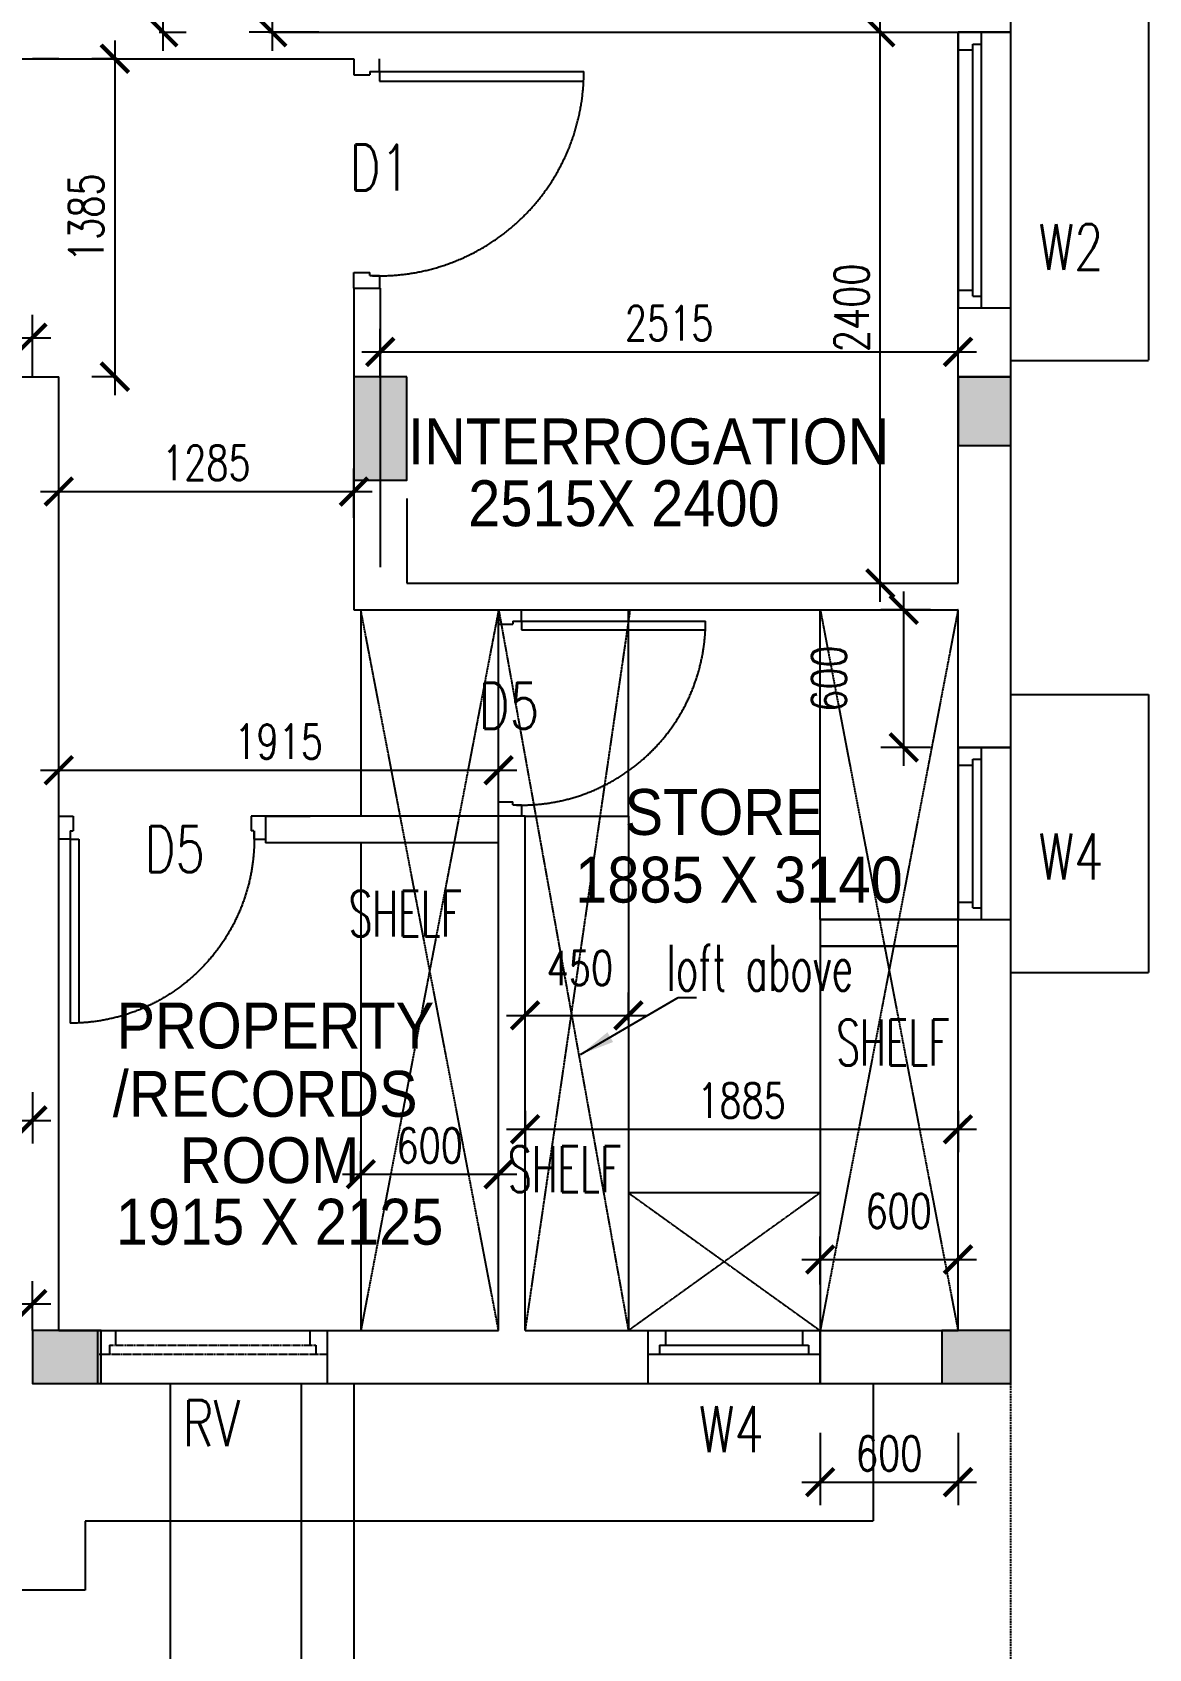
# Model space of a CAD drawing. Header units: millimetres. Extents: x 12977220 to 13113408, y -169657 to -55898.
# Drawn here: x 13004232 to 13009092, y -87301 to -80260 of the extents above; entities that cross this region are included whole.
import ezdxf

# ---------------------------------------------------------------- set-up
doc = ezdxf.new("R2010")
doc.units = ezdxf.units.MM
doc.header["$LTSCALE"] = 3
doc.header["$PDMODE"] = 66
for name, pattern in [('CENTER2', [1.125, 0.75, -0.125, 0.125, -0.125]), ('HIDDEN', [0.375, 0.25, -0.125]), ('HIDDEN2', [0.1875, 0.125, -0.0625])]:
    doc.linetypes.add(name, pattern=pattern)
for name, color, linetype in [('C3', 2, 'Continuous'), ('COLUMN NEW', 112, 'Continuous'), ('DIM', 9, 'Continuous'), ('door', 151, 'Continuous'), ('hid', 6, 'HIDDEN2'), ('J Text', 6, 'Continuous'), ('text', 33, 'Continuous'), ('WALL', 7, 'Continuous'), ('WIN', 5, 'Continuous')]:
    doc.layers.add(name, color=color, linetype=linetype)
doc.styles.add('m', font='MICROSS.TTF', dxfattribs={"width": 0.9, "height": 350})
doc.styles.add('ROMANS', font='romans.shx', dxfattribs={"width": 0.8})
doc.styles.add('RS3', font='romans.shx', dxfattribs={"width": 0.75, "height": 150})
doc.styles.add('rs4', font='romans.shx', dxfattribs={"width": 0.8, "height": 200})
doc.styles.get("Standard").update_dxf_attribs({"font": 'ARIALBD.TTF', "height": 4.5})
doc.dimstyles.new('ISO-25', dxfattribs={"dimtxt": 2.5, "dimasz": 2.5, "dimexe": 1.25, "dimexo": 0.625, "dimtad": 1, "dimtxsty": 'Standard', "dimcen": 2.5, "dimadec": 0, "dimazin": 0, "dimtfac": 1, "dimtmove": 0, "dimatfit": 3, "dimfxl": 1, "dimarcsym": 0})

# ---------------------------------------------------------------- blocks, each defined once
blk = doc.blocks.new('_ARCHTICK')
at = {"color": 0, "linetype": 'ByBlock', "const_width": 0.15}
blk.add_lwpolyline([(-0.5, -0.5), (0.5, 0.5)], dxfattribs=at)
blk = doc.blocks.new('*D58')
at = {"layer": 'Defpoints', "color": 0, "transparency": 16777216}
for p in [(13004602.2, -80375.3), (13004591.3, -81760.3), (13004602.2, -81760.3)]:
    blk.add_point(p, dxfattribs=at)
at = {"layer": 'WALL', "color": 8, "lineweight": -2, "transparency": 16777216}
for p, q in [((13004591.3, -80295.3), (13004591.3, -81840.3)), ((13004602.2, -80375.3), (13004491.3, -80375.3)), ((13004602.2, -81760.3), (13004491.3, -81760.3))]:
    blk.add_line(p, q, dxfattribs=at)
at = {"layer": 'WALL', "color": 8, "lineweight": -2, "transparency": 16777216, "xscale": 120, "yscale": 120, "zscale": 120}
for p, rotation in [((13004591.3, -80375.3), 90), ((13004591.3, -81760.3), 270)]:
    blk.add_blockref('_ARCHTICK', p, dxfattribs=dict(at, rotation=rotation))
at = {"layer": 'WALL', "color": 6, "transparency": 16777216, "insert": (13004466.3, -81067.8), "char_height": 150, "attachment_point": 5, "rotation": 90, "style": 'RS3'}
blk.add_mtext('1385', dxfattribs=at)
blk = doc.blocks.new('*D66')
at = {"layer": 'Defpoints', "color": 0, "transparency": 16777216}
for p in [(13005632.2, -82260.4), (13004347.2, -82374.6), (13005632.2, -82374.6)]:
    blk.add_point(p, dxfattribs=at)
at = {"layer": 'DIM', "color": 8, "lineweight": -2, "transparency": 16777216}
for p, q in [((13004347.2, -82374.6), (13004347.2, -82160.4)), ((13005632.2, -82374.6), (13005632.2, -82160.4)), ((13004267.2, -82260.4), (13005712.2, -82260.4))]:
    blk.add_line(p, q, dxfattribs=at)
at = {"layer": 'DIM', "color": 8, "lineweight": -2, "transparency": 16777216, "xscale": 120, "yscale": 120, "zscale": 120, "rotation": 180}
blk.add_blockref('_ARCHTICK', (13004347.2, -82260.4), dxfattribs=at)
at = {"layer": 'DIM', "color": 8, "lineweight": -2, "transparency": 16777216, "xscale": 120, "yscale": 120, "zscale": 120}
blk.add_blockref('_ARCHTICK', (13005632.2, -82260.4), dxfattribs=at)
at = {"layer": 'DIM', "color": 6, "transparency": 16777216, "insert": (13004989.7, -82135.4), "char_height": 150, "attachment_point": 5, "style": 'RS3'}
blk.add_mtext('1285', dxfattribs=at)
blk = doc.blocks.new('*D72')
at = {"layer": 'Defpoints', "color": 0, "transparency": 16777216}
for p in [(13006262.2, -83474.6), (13004347.2, -83573.7), (13006262.2, -83573.7)]:
    blk.add_point(p, dxfattribs=at)
at = {"layer": 'WALL', "color": 8, "lineweight": -2, "transparency": 16777216}
for p, q in [((13004347.2, -83573.7), (13004347.2, -83374.6)), ((13006262.2, -83573.7), (13006262.2, -83374.6)), ((13004267.2, -83474.6), (13006342.2, -83474.6))]:
    blk.add_line(p, q, dxfattribs=at)
at = {"layer": 'WALL', "color": 8, "lineweight": -2, "transparency": 16777216, "xscale": 120, "yscale": 120, "zscale": 120, "rotation": 180}
blk.add_blockref('_ARCHTICK', (13004347.2, -83474.6), dxfattribs=at)
at = {"layer": 'WALL', "color": 8, "lineweight": -2, "transparency": 16777216, "xscale": 120, "yscale": 120, "zscale": 120}
blk.add_blockref('_ARCHTICK', (13006262.2, -83474.6), dxfattribs=at)
at = {"layer": 'WALL', "color": 6, "transparency": 16777216, "insert": (13005304.7, -83349.6), "char_height": 150, "attachment_point": 5, "style": 'RS3'}
blk.add_mtext('1915', dxfattribs=at)
blk = doc.blocks.new('*D73')
at = {"layer": 'Defpoints', "color": 0, "transparency": 16777216}
for p in [(13007694.4, -80260.3), (13007923.8, -80260.3), (13007694.4, -82660.3)]:
    blk.add_point(p, dxfattribs=at)
at = {"layer": 'DIM', "color": 8, "lineweight": -2, "transparency": 16777216}
for p, q in [((13007923.8, -82740.3), (13007923.8, -80180.3)), ((13007694.4, -80260.3), (13008023.8, -80260.3)), ((13007694.4, -82660.3), (13008023.8, -82660.3))]:
    blk.add_line(p, q, dxfattribs=at)
at = {"layer": 'DIM', "color": 8, "lineweight": -2, "transparency": 16777216, "xscale": 120, "yscale": 120, "zscale": 120}
for p, rotation in [((13007923.8, -80260.3), 90), ((13007923.8, -82660.3), 270)]:
    blk.add_blockref('_ARCHTICK', p, dxfattribs=dict(at, rotation=rotation))
at = {"layer": 'DIM', "color": 6, "transparency": 16777216, "insert": (13007798.8, -81460.3), "char_height": 150, "attachment_point": 5, "rotation": 90, "style": 'RS3'}
blk.add_mtext('2400', dxfattribs=at)
blk = doc.blocks.new('*D74')
at = {"layer": 'Defpoints', "color": 0, "transparency": 16777216}
for p in [(13008262.2, -81652.3), (13005747.2, -81765.7), (13008262.2, -81765.7)]:
    blk.add_point(p, dxfattribs=at)
at = {"layer": 'DIM', "color": 8, "lineweight": -2, "transparency": 16777216}
for p, q in [((13005747.2, -81765.7), (13005747.2, -81552.3)), ((13008262.2, -81765.7), (13008262.2, -81552.3)), ((13005667.2, -81652.3), (13008342.2, -81652.3))]:
    blk.add_line(p, q, dxfattribs=at)
at = {"layer": 'DIM', "color": 8, "lineweight": -2, "transparency": 16777216, "xscale": 120, "yscale": 120, "zscale": 120, "rotation": 180}
blk.add_blockref('_ARCHTICK', (13005747.2, -81652.3), dxfattribs=at)
at = {"layer": 'DIM', "color": 8, "lineweight": -2, "transparency": 16777216, "xscale": 120, "yscale": 120, "zscale": 120}
blk.add_blockref('_ARCHTICK', (13008262.2, -81652.3), dxfattribs=at)
at = {"layer": 'DIM', "color": 6, "transparency": 16777216, "insert": (13007004.7, -81527.3), "char_height": 150, "attachment_point": 5, "style": 'RS3'}
blk.add_mtext('2515', dxfattribs=at)
blk = doc.blocks.new('*D80')
at = {"layer": 'Defpoints', "color": 0, "transparency": 16777216}
for p in [(13008262.2, -85605.7), (13007662.2, -85714.7), (13008262.2, -85714.7)]:
    blk.add_point(p, dxfattribs=at)
at = {"layer": 'WALL', "color": 8, "lineweight": -2, "transparency": 16777216}
for p, q in [((13007662.2, -85714.7), (13007662.2, -85505.7)), ((13008262.2, -85714.7), (13008262.2, -85505.7)), ((13007582.2, -85605.7), (13008342.2, -85605.7))]:
    blk.add_line(p, q, dxfattribs=at)
at = {"layer": 'WALL', "color": 8, "lineweight": -2, "transparency": 16777216, "xscale": 120, "yscale": 120, "zscale": 120, "rotation": 180}
blk.add_blockref('_ARCHTICK', (13007662.2, -85605.7), dxfattribs=at)
at = {"layer": 'WALL', "color": 8, "lineweight": -2, "transparency": 16777216, "xscale": 120, "yscale": 120, "zscale": 120}
blk.add_blockref('_ARCHTICK', (13008262.2, -85605.7), dxfattribs=at)
at = {"layer": 'WALL', "color": 6, "transparency": 16777216, "insert": (13008004.2, -85394.8), "char_height": 150, "attachment_point": 5, "style": 'RS3'}
blk.add_mtext('600', dxfattribs=at)
blk = doc.blocks.new('*D81')
at = {"layer": 'Defpoints', "color": 0, "transparency": 16777216}
for p in [(13006827.2, -84542.3), (13006377.2, -84566.8), (13006827.2, -84566.8)]:
    blk.add_point(p, dxfattribs=at)
at = {"layer": 'WALL', "color": 8, "lineweight": -2, "transparency": 16777216}
for p, q in [((13006377.2, -84566.8), (13006377.2, -84442.3)), ((13006827.2, -84566.8), (13006827.2, -84442.3)), ((13006297.2, -84542.3), (13006907.2, -84542.3))]:
    blk.add_line(p, q, dxfattribs=at)
at = {"layer": 'WALL', "color": 8, "lineweight": -2, "transparency": 16777216, "xscale": 120, "yscale": 120, "zscale": 120, "rotation": 180}
blk.add_blockref('_ARCHTICK', (13006377.2, -84542.3), dxfattribs=at)
at = {"layer": 'WALL', "color": 8, "lineweight": -2, "transparency": 16777216, "xscale": 120, "yscale": 120, "zscale": 120}
blk.add_blockref('_ARCHTICK', (13006827.2, -84542.3), dxfattribs=at)
at = {"layer": 'WALL', "color": 6, "transparency": 16777216, "insert": (13006616, -84335.8), "char_height": 150, "attachment_point": 5, "style": 'RS3'}
blk.add_mtext('450', dxfattribs=at)
blk = doc.blocks.new('*D82')
at = {"layer": 'Defpoints', "color": 0, "transparency": 16777216}
for p in [(13006377.2, -84958.3), (13008262.2, -84958.3), (13008262.2, -85038.3)]:
    blk.add_point(p, dxfattribs=at)
at = {"layer": 'WALL', "color": 8, "lineweight": -2, "transparency": 16777216}
for p, q in [((13006377.2, -84958.3), (13006377.2, -85138.3)), ((13008262.2, -84958.3), (13008262.2, -85138.3)), ((13006297.2, -85038.3), (13008342.2, -85038.3))]:
    blk.add_line(p, q, dxfattribs=at)
at = {"layer": 'WALL', "color": 8, "lineweight": -2, "transparency": 16777216, "xscale": 120, "yscale": 120, "zscale": 120, "rotation": 180}
blk.add_blockref('_ARCHTICK', (13006377.2, -85038.3), dxfattribs=at)
at = {"layer": 'WALL', "color": 8, "lineweight": -2, "transparency": 16777216, "xscale": 120, "yscale": 120, "zscale": 120}
blk.add_blockref('_ARCHTICK', (13008262.2, -85038.3), dxfattribs=at)
at = {"layer": 'WALL', "color": 6, "transparency": 16777216, "insert": (13007319.7, -84913.3), "char_height": 150, "attachment_point": 5, "style": 'RS3'}
blk.add_mtext('1885', dxfattribs=at)
blk = doc.blocks.new('*D85')
at = {"layer": 'Defpoints', "color": 0, "transparency": 16777216}
for p in [(13007662.2, -86361), (13008262.2, -86361), (13008262.2, -86575.6)]:
    blk.add_point(p, dxfattribs=at)
at = {"layer": 'WALL', "color": 8, "lineweight": -2, "transparency": 16777216}
for p, q in [((13007662.2, -86361), (13007662.2, -86675.6)), ((13008262.2, -86361), (13008262.2, -86675.6)), ((13007582.2, -86575.6), (13008342.2, -86575.6))]:
    blk.add_line(p, q, dxfattribs=at)
at = {"layer": 'WALL', "color": 8, "lineweight": -2, "transparency": 16777216, "xscale": 120, "yscale": 120, "zscale": 120, "rotation": 180}
blk.add_blockref('_ARCHTICK', (13007662.2, -86575.6), dxfattribs=at)
at = {"layer": 'WALL', "color": 8, "lineweight": -2, "transparency": 16777216, "xscale": 120, "yscale": 120, "zscale": 120}
blk.add_blockref('_ARCHTICK', (13008262.2, -86575.6), dxfattribs=at)
at = {"layer": 'WALL', "color": 6, "transparency": 16777216, "insert": (13007962.2, -86450.6), "char_height": 150, "attachment_point": 5, "style": 'RS3'}
blk.add_mtext('600', dxfattribs=at)
blk = doc.blocks.new('*D97')
at = {"layer": 'Defpoints', "color": 0, "transparency": 16777216}
for p in [(13005479.7, -78345.3), (13005276.7, -80260.3), (13005479.7, -80260.3)]:
    blk.add_point(p, dxfattribs=at)
at = {"layer": 'DIM', "color": 8, "lineweight": -2, "transparency": 16777216}
for p, q in [((13005276.8, -78265.3), (13005276.7, -80340.3)), ((13005479.7, -78345.3), (13005176.8, -78345.3)), ((13005479.7, -80260.3), (13005176.7, -80260.3))]:
    blk.add_line(p, q, dxfattribs=at)
at = {"layer": 'DIM', "color": 8, "lineweight": -2, "transparency": 16777216, "xscale": 120, "yscale": 120, "zscale": 120}
for p, rotation in [((13005276.8, -78345.3), 89.99952210983561), ((13005276.7, -80260.3), 269.9995221098356)]:
    blk.add_blockref('_ARCHTICK', p, dxfattribs=dict(at, rotation=rotation))
at = {"layer": 'DIM', "color": 6, "transparency": 16777216, "insert": (13005151.8, -79302.8), "char_height": 150, "attachment_point": 5, "rotation": 89.99952, "style": 'RS3'}
blk.add_mtext('1915', dxfattribs=at)
blk = doc.blocks.new('*D99')
at = {"layer": 'Defpoints', "color": 0, "transparency": 16777216}
for p in [(13004784.4, -77375.3), (13004802.4, -77375.3), (13004784.4, -80260.3)]:
    blk.add_point(p, dxfattribs=at)
at = {"layer": 'DIM', "color": 8, "lineweight": -2, "transparency": 16777216}
for p, q in [((13004802.4, -80340.3), (13004802.4, -77295.3)), ((13004784.4, -77375.3), (13004902.4, -77375.3)), ((13004784.4, -80260.3), (13004902.4, -80260.3))]:
    blk.add_line(p, q, dxfattribs=at)
at = {"layer": 'DIM', "color": 8, "lineweight": -2, "transparency": 16777216, "xscale": 120, "yscale": 120, "zscale": 120}
for p, rotation in [((13004802.4, -77375.3), 90), ((13004802.4, -80260.3), 270)]:
    blk.add_blockref('_ARCHTICK', p, dxfattribs=dict(at, rotation=rotation))
at = {"layer": 'DIM', "color": 6, "transparency": 16777216, "insert": (13004677.4, -78817.8), "char_height": 150, "attachment_point": 5, "rotation": 90, "style": 'RS3'}
blk.add_mtext('2885', dxfattribs=at)
blk = doc.blocks.new('*D103')
at = {"layer": 'Defpoints', "color": 0, "transparency": 16777216}
for p in [(13004232.2, -81590.6), (13004117.2, -81760.1), (13004232.2, -81760.1)]:
    blk.add_point(p, dxfattribs=at)
at = {"layer": 'WALL', "color": 8, "lineweight": -2, "transparency": 16777216}
for p, q in [((13004156.4, -81236.1), (13003783.2, -81236.1)), ((13004174.7, -81590.6), (13004156.4, -81236.1)), ((13004117.2, -81760.1), (13004117.2, -81490.6)), ((13004232.2, -81760.1), (13004232.2, -81490.6)), ((13004037.2, -81590.6), (13004312.2, -81590.6))]:
    blk.add_line(p, q, dxfattribs=at)
at = {"layer": 'WALL', "color": 8, "lineweight": -2, "transparency": 16777216, "xscale": 120, "yscale": 120, "zscale": 120, "rotation": 180}
blk.add_blockref('_ARCHTICK', (13004117.2, -81590.6), dxfattribs=at)
at = {"layer": 'WALL', "color": 8, "lineweight": -2, "transparency": 16777216, "xscale": 120, "yscale": 120, "zscale": 120}
blk.add_blockref('_ARCHTICK', (13004232.2, -81590.6), dxfattribs=at)
at = {"layer": 'WALL', "color": 6, "transparency": 16777216, "insert": (13003969.8, -81111.1), "char_height": 150, "attachment_point": 5, "style": 'RS3'}
blk.add_mtext('115', dxfattribs=at)
blk = doc.blocks.new('*D104')
at = {"layer": 'Defpoints', "color": 0, "transparency": 16777216}
for p in [(12999532.2, -84876.6), (13004232.2, -84876.6), (13004232.2, -85000.3)]:
    blk.add_point(p, dxfattribs=at)
at = {"layer": 'WALL', "color": 8, "lineweight": -2, "transparency": 16777216}
for p, q in [((12999532.2, -84876.6), (12999532.2, -85100.3)), ((13004232.2, -84876.6), (13004232.2, -85100.3)), ((12999452.2, -85000.3), (13004312.2, -85000.3))]:
    blk.add_line(p, q, dxfattribs=at)
at = {"layer": 'WALL', "color": 8, "lineweight": -2, "transparency": 16777216, "xscale": 120, "yscale": 120, "zscale": 120, "rotation": 180}
blk.add_blockref('_ARCHTICK', (12999532.2, -85000.3), dxfattribs=at)
at = {"layer": 'WALL', "color": 8, "lineweight": -2, "transparency": 16777216, "xscale": 120, "yscale": 120, "zscale": 120}
blk.add_blockref('_ARCHTICK', (13004232.2, -85000.3), dxfattribs=at)
at = {"layer": 'WALL', "color": 6, "transparency": 16777216, "insert": (13001882.2, -84875.3), "char_height": 150, "attachment_point": 5, "style": 'RS3'}
blk.add_mtext('4700', dxfattribs=at)
blk = doc.blocks.new('*D108')
at = {"layer": 'Defpoints', "color": 0, "transparency": 16777216}
for p in [(13004232.2, -85799.4), (13004067.2, -85915.3), (13004232.2, -85915.3)]:
    blk.add_point(p, dxfattribs=at)
at = {"layer": 'WALL', "color": 8, "lineweight": -2, "transparency": 16777216}
for p, q in [((13003929.5, -85552.8), (13003556.3, -85552.8)), ((13004149.7, -85799.4), (13003929.5, -85552.8)), ((13004067.2, -85915.3), (13004067.2, -85699.4)), ((13004232.2, -85915.3), (13004232.2, -85699.4)), ((13003987.2, -85799.4), (13004312.2, -85799.4))]:
    blk.add_line(p, q, dxfattribs=at)
at = {"layer": 'WALL', "color": 8, "lineweight": -2, "transparency": 16777216, "xscale": 120, "yscale": 120, "zscale": 120, "rotation": 180}
blk.add_blockref('_ARCHTICK', (13004067.2, -85799.4), dxfattribs=at)
at = {"layer": 'WALL', "color": 8, "lineweight": -2, "transparency": 16777216, "xscale": 120, "yscale": 120, "zscale": 120}
blk.add_blockref('_ARCHTICK', (13004232.2, -85799.4), dxfattribs=at)
at = {"layer": 'WALL', "color": 6, "transparency": 16777216, "insert": (13003742.9, -85427.8), "char_height": 150, "attachment_point": 5, "style": 'RS3'}
blk.add_mtext('165', dxfattribs=at)
blk = doc.blocks.new('*D149')
at = {"layer": 'Defpoints', "color": 0, "transparency": 16777216}
for p in [(13008026, -82775.3), (13008142.7, -82775.3), (13008142.7, -83375.3)]:
    blk.add_point(p, dxfattribs=at)
at = {"layer": 'WALL', "color": 8, "lineweight": -2, "transparency": 16777216}
for p, q in [((13008026, -83455.3), (13008026, -82695.3)), ((13008142.7, -82775.3), (13007926, -82775.3)), ((13008142.7, -83375.3), (13007926, -83375.3))]:
    blk.add_line(p, q, dxfattribs=at)
at = {"layer": 'WALL', "color": 8, "lineweight": -2, "transparency": 16777216, "xscale": 120, "yscale": 120, "zscale": 120}
for p, rotation in [((13008026, -82775.3), 90), ((13008026, -83375.3), 270)]:
    blk.add_blockref('_ARCHTICK', p, dxfattribs=dict(at, rotation=rotation))
at = {"layer": 'WALL', "color": 6, "transparency": 16777216, "insert": (13007701, -83075.3), "char_height": 150, "attachment_point": 5, "rotation": 90, "style": 'RS3'}
blk.add_mtext('600', dxfattribs=at)
blk = doc.blocks.new('D4')
at = {"layer": 'WIN'}
for p, q in [((2, 4), (2, 36.04)), ((3.5, 4), (3.5, 36)), ((2, 4), (0, 4)), ((2, 2.5), (2, 4)), ((2, 4), (3.5, 4)), ((34, 4), (36, 4)), ((34, 2.5), (34, 4)), ((0, 0), (2.5, 0)), ((2, 2.5), (2.5, 2.5)), ((2.5, 0), (2.5, 2.5)), ((34, 2.5), (33.5, 2.5)), ((33.5, 0), (33.5, 2.5)), ((36, 0), (33.5, 0))]:
    blk.add_line(p, q, dxfattribs=at)
at = {"layer": 'WIN', "linetype": 'HIDDEN', "ltscale": 400}
blk.add_arc((2, 4), 32.04, 357.3162, 90, dxfattribs=at)
blk = doc.blocks.new('*D252')
at = {"layer": 'Defpoints', "color": 0, "transparency": 16777216}
for p in [(13005662.2, -85253.4), (13006262.2, -85234), (13006262.2, -85264)]:
    blk.add_point(p, dxfattribs=at)
at = {"layer": 'WALL', "color": 8, "lineweight": -2, "transparency": 16777216}
for p, q in [((13005662.2, -85253.4), (13005662.2, -85134)), ((13006262.2, -85264), (13006262.2, -85134)), ((13005582.2, -85234), (13006342.2, -85234))]:
    blk.add_line(p, q, dxfattribs=at)
at = {"layer": 'WALL', "color": 8, "lineweight": -2, "transparency": 16777216, "xscale": 120, "yscale": 120, "zscale": 120, "rotation": 180}
blk.add_blockref('_ARCHTICK', (13005662.2, -85234), dxfattribs=at)
at = {"layer": 'WALL', "color": 8, "lineweight": -2, "transparency": 16777216, "xscale": 120, "yscale": 120, "zscale": 120}
blk.add_blockref('_ARCHTICK', (13006262.2, -85234), dxfattribs=at)
at = {"layer": 'WALL', "color": 6, "transparency": 16777216, "insert": (13005962.2, -85109), "char_height": 150, "attachment_point": 5, "style": 'RS3'}
blk.add_mtext('600', dxfattribs=at)
blk = doc.blocks.new('C1 NEW')
at = {"layer": 'COLUMN NEW', "ltscale": 0.15}
for points in [[(115, 150), (-115, 150), (0, 0)], [(0, 0), (-115, 150), (-115, -150)], [(115, 150), (0, 0), (115, -150)], [(0, 0), (-115, -150), (115, -150)]]:
    blk.add_hatch(color=6, dxfattribs=at).paths.add_polyline_path(points)
at = {"layer": 'COLUMN NEW', "color": 6, "ltscale": 0.15}
blk.add_lwpolyline([(-115, -150), (115, -150), (115, 150), (-115, 150)], close=True, dxfattribs=at)
blk = doc.blocks.new('C3')
at = {"layer": 'COLUMN NEW', "ltscale": 0.15}
blk.add_hatch(color=6, dxfattribs=at).paths.add_polyline_path([(115, 225), (-115, 225), (-115, -225), (115, -225)])
at = {"layer": 'COLUMN NEW', "color": 6, "ltscale": 0.15}
blk.add_lwpolyline([(-115, -225), (115, -225), (115, 225), (-115, 225)], close=True, dxfattribs=at)

msp = doc.modelspace()

# ---------------------------------------------------------------- linework, layer by layer
at = {"layer": 'door'}
for p, q in [((13008492.2, -80260.3), (13008492.2, -79545.3)), ((13005262.2, -80260.3), (13005892.2, -80260.3)), ((13005662.2, -80260.3), (13008262.2, -80260.3)), ((13008262.2, -80260.3), (13008262.2, -80262.2)), ((13008492.2, -80260.3), (13008262.2, -80260.3)), ((13008492.2, -80260.3), (13008262.2, -80260.3)), ((13008492.2, -80260.3), (13008262.2, -80260.3)), ((13008262.2, -80260.3), (13008492.2, -80260.3)), ((13008262.2, -80260.3), (13008492.2, -80260.3)), ((13008262.2, -80260.3), (13008492.2, -80260.3)), ((13008262.2, -80260.3), (13008262.2, -80260.3)), ((13008492.2, -80260.3), (13008492.2, -80260.3)), ((13008492.2, -80260.3), (13008492.2, -80260.3)), ((13003497.2, -80375.3), (13005632.2, -80375.3)), ((13004347.2, -80375.3), (13004232.2, -80375.3)), ((13005632.2, -81375.3), (13005632.2, -81990.3)), ((13005632.2, -81375.3), (13005747.2, -81375.3)), ((13005747.2, -81375.3), (13005747.2, -82590.3)), ((13008262.2, -81760.3), (13008262.2, -81347.2)), ((13008492.2, -81760.3), (13008492.2, -81347.2)), ((13008262.2, -81460.3), (13008492.2, -81460.3)), ((13008262.2, -81460.3), (13008492.2, -81460.3)), ((13008262.2, -81460.3), (13008492.2, -81460.3)), ((13008262.2, -81460.3), (13008492.2, -81460.3)), ((13008262.2, -81460.3), (13008492.2, -81460.3)), ((13008262.2, -81460.3), (13008492.2, -81460.3)), ((13004117.2, -81760.3), (13004347.2, -81760.3)), ((13004347.2, -85915.3), (13004347.2, -81760.3)), ((13008262.2, -82660.3), (13008262.2, -81760.3)), ((13008262.2, -81760.3), (13008262.2, -81875.3)), ((13008262.2, -81760.3), (13008492.2, -81760.3)), ((13008492.2, -83375.3), (13008492.2, -81760.3)), ((13005632.2, -81990.3), (13005632.2, -82775.3)), ((13008262.2, -82660.3), (13008262.2, -81990.3)), ((13005862.2, -82290.3), (13005862.2, -82660.3)), ((13005862.2, -82660.3), (13008262.2, -82660.3)), ((13005632.2, -82775.3), (13008262.2, -82775.3)), ((13008262.2, -83375.3), (13008262.2, -82775.3)), ((13008492.2, -83375.3), (13008262.2, -83375.3)), ((13008492.2, -83375.3), (13008262.2, -83375.3)), ((13008262.2, -83375.3), (13008492.2, -83375.3)), ((13008262.2, -83375.3), (13008492.2, -83375.3)), ((13008262.2, -83375.3), (13008492.2, -83375.3)), ((13008492.2, -83375.3), (13008492.2, -83375.3)), ((13005247.2, -83675.3), (13005442.2, -83675.3)), ((13006377.2, -83675.3), (13005247.2, -83675.3)), ((13005247.2, -83675.3), (13005247.2, -83790.3)), ((13006377.2, -85915.3), (13006377.2, -83675.3)), ((13006262.2, -83790.3), (13005247.2, -83790.3)), ((13006262.2, -85915.3), (13006262.2, -83790.3)), ((13007662.2, -84125.3), (13007662.2, -84240.3)), ((13007662.2, -84125.3), (13008262.2, -84125.3)), ((13008262.2, -85915.3), (13008262.2, -84125.3)), ((13008262.2, -84125.3), (13008492.2, -84125.3)), ((13008262.2, -84125.3), (13008492.2, -84125.3)), ((13008262.2, -84125.3), (13008492.2, -84125.3)), ((13008262.2, -84125.3), (13008492.2, -84125.3)), ((13008262.2, -84125.3), (13008492.2, -84125.3)), ((13008492.2, -86145.3), (13008492.2, -84125.3)), ((13007662.2, -84240.3), (13008262.2, -84240.3)), ((13004347.2, -85915.3), (13004517.2, -85915.3)), ((13004517.2, -86145.3), (13004517.2, -85915.3)), ((13005517.2, -85915.3), (13006262.2, -85915.3)), ((13005517.2, -86145.3), (13005517.2, -85915.3)), ((13006377.2, -85915.3), (13006912.2, -85915.3)), ((13006912.2, -85915.3), (13006912.2, -86145.3)), ((13006912.2, -85915.3), (13006912.2, -86145.3)), ((13006912.2, -85915.3), (13006912.2, -86145.3)), ((13006912.2, -85915.3), (13006912.2, -86145.3)), ((13007662.2, -85915.3), (13008262.2, -85915.3)), ((13007662.2, -86145.3), (13007662.2, -85915.3)), ((13007662.2, -85915.3), (13007662.2, -86145.3)), ((13007662.2, -85915.3), (13007662.2, -86145.3)), ((13007662.2, -85915.3), (13007662.2, -86145.3)), ((13004232.2, -86145.3), (13004567.2, -86145.3)), ((13005517.2, -86145.3), (13006912.2, -86145.3)), ((13007662.2, -86145.3), (13008492.2, -86145.3))]:
    msp.add_line(p, q, dxfattribs=at)
at = {"layer": 'door', "color": 8, "linetype": 'HIDDEN', "ltscale": 10}
msp.add_line((13008490.9, -86145.3), (13008490.9, -91105.8), dxfattribs=at)
at = {"layer": 'hid', "color": 5}
for p, q in [((13009092.2, -80030.3), (13009092.2, -81690.3)), ((13008492.2, -81690.3), (13009092.2, -81690.3)), ((13005662.2, -82775.3), (13005662.2, -83675.3)), ((13006262.2, -83790.3), (13006262.2, -82775.3)), ((13006827.2, -83675.3), (13006827.2, -82775.3)), ((13007662.2, -84125.3), (13007662.2, -82775.3)), ((13008492.2, -83145.3), (13009092.2, -83145.3)), ((13009092.2, -83145.3), (13009092.2, -84355.3)), ((13008492.2, -84355.3), (13009092.2, -84355.3)), ((13007662.2, -85315.3), (13006827.2, -85315.3)), ((13004832.2, -86145.3), (13004832.2, -91895.3)), ((13007892.2, -86145.3), (13007892.2, -86745.3)), ((13004462.2, -86745.3), (13004462.2, -87045.3)), ((13007892.2, -86745.3), (13004462.2, -86745.3)), ((13006912.2, -86745.3), (13006682.2, -86745.3)), ((13004462.2, -87045.3), (13003102.2, -87045.3))]:
    msp.add_line(p, q, dxfattribs=at)
at = {"layer": 'hid', "color": 8, "linetype": 'CENTER2', "ltscale": 0.25}
for p, q in [((13006262.2, -82775.3), (13005662.2, -85915.3)), ((13006262.2, -85915.3), (13005662.2, -82775.3)), ((13006262.2, -82775.3), (13006827.2, -85915.3)), ((13006834.4, -82775.3), (13006377.2, -85915.3)), ((13007662.2, -82775.3), (13008262.2, -85915.3)), ((13008262.2, -82775.3), (13007662.2, -85915.3)), ((13007662.2, -85315.3), (13006827.2, -85915.3)), ((13006827.2, -85315.3), (13007662.2, -85915.3))]:
    msp.add_line(p, q, dxfattribs=at)
at = {"layer": 'J Text', "color": 1, "ltscale": 0.15}
for p, q in [((13008262.2, -80260.3), (13008492.2, -80260.3)), ((13008262.2, -80260.3), (13008492.2, -80260.3)), ((13008262.2, -81460.3), (13008492.2, -81460.3)), ((13008262.2, -81460.3), (13008492.2, -81460.3)), ((13008492.2, -81760.3), (13008262.2, -81760.3)), ((13008262.2, -83375.3), (13008492.2, -83375.3)), ((13008262.2, -84125.3), (13008492.2, -84125.3))]:
    msp.add_line(p, q, dxfattribs=at)
at = {"layer": 'WALL', "color": 5, "ltscale": 0.15}
for p, q in [((13006377.2, -83675.3), (13006827.2, -83675.3)), ((13006827.2, -83675.3), (13006827.2, -85915.3)), ((13005662.2, -83790.3), (13005662.2, -85915.3)), ((13008262.2, -84125.3), (13007662.2, -84125.3)), ((13007662.2, -84125.3), (13007662.2, -85915.3)), ((13008262.2, -84240.3), (13007662.2, -84240.3)), ((13005402.2, -86145.3), (13005402.2, -92465.3)), ((13005632.2, -86145.3), (13005632.2, -92695.3))]:
    msp.add_line(p, q, dxfattribs=at)
at = {"layer": 'WIN'}
for p, q in [((13008262.2, -80260.3), (13008262.2, -81460.3)), ((13008262.2, -81460.3), (13008262.2, -80260.3)), ((13008492.2, -81460.3), (13008492.2, -80260.3)), ((13008492.2, -81460.3), (13008492.2, -80260.3)), ((13008326.1, -80311.4), (13008364.4, -80311.4)), ((13008262.2, -80337), (13008326.1, -80337)), ((13008262.2, -81383.6), (13008326.1, -81383.6)), ((13008326.1, -81409.2), (13008364.4, -81409.2)), ((13008262.2, -83375.3), (13008262.2, -84125.3)), ((13008262.2, -84125.3), (13008262.2, -83375.3)), ((13008326.1, -83426.4), (13008364.4, -83426.4)), ((13008492.2, -84125.3), (13008492.2, -83375.3)), ((13008492.2, -84125.3), (13008492.2, -83375.3)), ((13008262.2, -83452), (13008326.1, -83452)), ((13008262.2, -84048.6), (13008326.1, -84048.6)), ((13008326.1, -84074.2), (13008364.4, -84074.2)), ((13004517.2, -85915.3), (13005517.2, -85915.3)), ((13004517.2, -85915.3), (13004517.2, -85915.3)), ((13004593.9, -85915.3), (13004593.9, -85979.2)), ((13005440.5, -85915.3), (13005440.5, -85979.2)), ((13006912.2, -85915.3), (13007662.2, -85915.3)), ((13006988.9, -85915.3), (13006988.9, -85979.2)), ((13007585.5, -85915.3), (13007585.5, -85979.2)), ((13004568.3, -85979.2), (13004568.3, -86017.5)), ((13005466.1, -85979.2), (13005466.1, -86017.5)), ((13006963.3, -85979.2), (13006963.3, -86017.5)), ((13007611.1, -85979.2), (13007611.1, -86017.5)), ((13004517.2, -86145.3), (13005517.2, -86145.3)), ((13006912.2, -86145.3), (13007662.2, -86145.3))]:
    msp.add_line(p, q, dxfattribs=at)
at = {"layer": 'WIN', "linetype": 'Continuous'}
for p, q in [((13008364.4, -81460.3), (13008364.4, -80260.3)), ((13008326.1, -81409.2), (13008326.1, -80311.4)), ((13008326.1, -84074.2), (13008326.1, -83426.4)), ((13008364.4, -84125.3), (13008364.4, -83375.3)), ((13006912.2, -86017.5), (13007662.2, -86017.5)), ((13006963.3, -85979.2), (13007611.1, -85979.2))]:
    msp.add_line(p, q, dxfattribs=at)
at = {"layer": 'WIN', "linetype": 'HIDDEN', "ltscale": 5}
for p, q in [((13004517.2, -86017.5), (13005517.2, -86017.5)), ((13004568.3, -85979.2), (13005466.1, -85979.2))]:
    msp.add_line(p, q, dxfattribs=at)

# ---------------------------------------------------------------- block references
at = {"layer": 'COLUMN NEW', "color": 252, "rotation": 180}
msp.add_blockref('C3', (13005747.2, -81985.3), dxfattribs=at)
at = {"layer": 'COLUMN NEW'}
msp.add_blockref('C1 NEW', (13008377.2, -81910.3), dxfattribs=at)
at = {"layer": 'COLUMN NEW', "rotation": 270}
for p in [(13004382.2, -86030.3), (13008342.2, -86030.3)]:
    msp.add_blockref('C1 NEW', p, dxfattribs=at)
at = {"layer": 'door'}
for p, xscale, yscale, zscale, rotation in [((13005632.2, -80375.3), 27.77777777798474, 27.77777778031304, 27.7777777795789, 270), ((13006262.2, -82775.3), 25, 25.00000000209548, 25.00000000143329, 270), ((13004347.2, -83675.3), -25, 25.00000000186265, 25.00000000143329, 180)]:
    msp.add_blockref('D4', p, dxfattribs=dict(at, xscale=xscale, yscale=yscale, zscale=zscale, rotation=rotation))

# ---------------------------------------------------------------- texts
at = {"layer": 'text'}
for s, style, width, p in [('D1', 'RS3', 0.75, (13005613.2, -80949.3)), (' W2', 'RS3', 0.75, (13008510.2, -81295.2)), ('INTERROGATION', 'm', 0.9, (13005867.9, -82142.2)), ('2515X 2400', 'm', 0.9, (13006129.8, -82411.6)), ('D5', 'RS3', 0.75, (13006175.3, -83294.1)), ('STORE', 'm', 0.9, (13006810.8, -83756.3)), ('D5', 'RS3', 0.75, (13004720.4, -83918.1)), (' W4', 'RS3', 0.75, (13008510.2, -83949.8)), ('1885 X 3140', 'm', 0.9, (13006595.5, -84051.1)), ('SHELF', 'rs4', 0.6, (13005609.2, -84199.1)), ('loft above', 'rs4', 0.6, (13006992.5, -84435.2)), ('PROPERTY ', 'm', 0.9, (13004598.8, -84686.7)), ('SHELF', 'rs4', 0.6, (13007732.3, -84760.9)), ('/RECORDS', 'm', 0.9, (13004582.2, -84984)), ('ROOM', 'm', 0.9, (13004873.8, -85273.1)), ('SHELF', 'rs4', 0.6, (13006303, -85311.7)), ('1915 X 2125', 'm', 0.9, (13004595.5, -85541.1)), ('RV ', 'RS3', 0.75, (13004886.6, -86418.3)), (' W4', 'RS3', 0.75, (13007031.3, -86444.6))]:
    msp.add_text(s, height=200, dxfattribs=dict(at, style=style, width=width)).set_placement(p)

# ---------------------------------------------------------------- dimensions: what is measured, and where the dimension line sits
at = {"layer": 'DIM', "color": 8}
for p1, p2, distance, override, picture, middle in [((13004784.4, -80260.3), (13004784.4, -77375.3), -18.1, {"dimscale": 80, "dimasz": 1.5, "dimexo": 0, "dimdec": 0, "dimtxsty": 'RS3', "dimblk1": 'ARCHTICK', "dimblk2": 'ARCHTICK', "dimsah": 1, "dimdle": 1, "dimclrd": 8, "dimclre": 8, "dimclrt": 6, "dimtdec": 0, "dimtmove": 2}, '*D99', (13004677.4, -78817.8)), ((13005479.7, -78345.3), (13005479.7, -80260.3), -202.9, {"dimscale": 80, "dimasz": 1.5, "dimexo": 0, "dimdec": 0, "dimtxsty": 'RS3', "dimblk1": 'ARCHTICK', "dimblk2": 'ARCHTICK', "dimsah": 1, "dimdle": 1, "dimclrd": 8, "dimclre": 8, "dimclrt": 6, "dimtdec": 0, "dimtmove": 2}, '*D97', (13005151.8, -79302.8)), ((13007694.4, -82660.3), (13007694.4, -80260.3), -229.5, {"dimscale": 80, "dimasz": 1.5, "dimexo": 0, "dimdec": 0, "dimtxsty": 'RS3', "dimblk1": 'ARCHTICK', "dimblk2": 'ARCHTICK', "dimsah": 1, "dimdle": 1, "dimclrd": 8, "dimclre": 8, "dimclrt": 6, "dimtdec": 0, "dimtmove": 1}, '*D73', (13007798.8, -81460.3)), ((13005747.2, -81765.7), (13008262.2, -81765.7), 113.4, {"dimscale": 80, "dimasz": 1.5, "dimexo": 0, "dimdec": 0, "dimtxsty": 'RS3', "dimblk1": 'ARCHTICK', "dimblk2": 'ARCHTICK', "dimsah": 1, "dimdle": 1, "dimclrd": 8, "dimclre": 8, "dimclrt": 6, "dimtdec": 0, "dimtmove": 1}, '*D74', (13007004.7, -81527.3))]:
    dim = msp.add_aligned_dim(p1=p1, p2=p2, distance=distance, dimstyle='ISO-25', override=override, dxfattribs=at)
    dim.commit()
    dim.dimension.update_dxf_attribs({"geometry": picture, "text_midpoint": middle})
dim = msp.add_linear_dim(base=(13005632.2, -82260.4), p1=(13004347.2, -82374.6), p2=(13005632.2, -82374.6), dimstyle='ISO-25', override={"dimscale": 80, "dimasz": 1.5, "dimexo": 0, "dimdec": 0, "dimtxsty": 'RS3', "dimblk1": 'ARCHTICK', "dimblk2": 'ARCHTICK', "dimsah": 1, "dimdle": 1, "dimclrd": 8, "dimclre": 8, "dimclrt": 6, "dimtdec": 0, "dimtmove": 1}, dxfattribs=at)
dim.commit()
dim.dimension.update_dxf_attribs({"geometry": '*D66', "text_midpoint": (13004989.7, -82135.4)})
at = {"layer": 'WALL'}
dim = msp.add_linear_dim(base=(13004591.3, -81760.3), p1=(13004602.2, -80375.3), p2=(13004602.2, -81760.3), angle=90, dimstyle='ISO-25', override={"dimscale": 80, "dimasz": 1.5, "dimexo": 0, "dimdec": 0, "dimtxsty": 'RS3', "dimblk1": 'ARCHTICK', "dimblk2": 'ARCHTICK', "dimsah": 1, "dimdle": 1, "dimclrd": 8, "dimclre": 8, "dimclrt": 6, "dimtdec": 0, "dimtmove": 1}, dxfattribs=at)
dim.commit()
dim.dimension.update_dxf_attribs({"geometry": '*D58', "text_midpoint": (13004466.3, -81067.8)})
for base, p1, p2, override, picture, middle in [((13004232.2, -81590.6), (13004117.2, -81760.1), (13004232.2, -81760.1), {"dimscale": 80, "dimasz": 1.5, "dimexo": 0, "dimdec": 0, "dimtxsty": 'RS3', "dimblk1": 'ARCHTICK', "dimblk2": 'ARCHTICK', "dimsah": 1, "dimdle": 1, "dimclrd": 8, "dimclre": 8, "dimclrt": 6, "dimtdec": 0, "dimtmove": 1}, '*D103', (13004106.4, -81236.1)), ((13008262.2, -85605.7), (13007662.2, -85714.7), (13008262.2, -85714.7), {"dimscale": 80, "dimasz": 1.5, "dimexo": 0, "dimdec": 0, "dimtxsty": 'RS3', "dimblk1": 'ARCHTICK', "dimblk2": 'ARCHTICK', "dimsah": 1, "dimdle": 1, "dimclrd": 8, "dimclre": 8, "dimclrt": 6, "dimtdec": 0, "dimtmove": 2}, '*D80', (13008004.2, -85394.8))]:
    dim = msp.add_linear_dim(base=base, p1=p1, p2=p2, dimstyle='ISO-25', override=override, dxfattribs=at)
    dim.commit()
    dim.dimension.update_dxf_attribs({"geometry": picture, "text_midpoint": middle, "dimtype": 160})
for base, p1, p2, angle, override, picture, middle in [((13008026, -82775.3), (13008142.7, -83375.3), (13008142.7, -82775.3), 90, {"dimscale": 80, "dimasz": 1.5, "dimexo": 0, "dimdec": 0, "dimtxsty": 'RS3', "dimblk1": 'ARCHTICK', "dimblk2": 'ARCHTICK', "dimsah": 1, "dimdle": 1, "dimclrd": 8, "dimclre": 8, "dimclrt": 6, "dimtdec": 0, "dimtmove": 2}, '*D149', (13007701, -83075.3)), ((13006827.2, -84542.3), (13006377.2, -84566.8), (13006827.2, -84566.8), 0, {"dimscale": 80, "dimasz": 1.5, "dimexo": 0, "dimdec": 0, "dimtxsty": 'RS3', "dimblk1": 'ARCHTICK', "dimblk2": 'ARCHTICK', "dimsah": 1, "dimdle": 1, "dimclrd": 8, "dimclre": 8, "dimclrt": 6, "dimtdec": 0, "dimtmove": 2}, '*D81', (13006616, -84335.8)), ((13004232.2, -85799.4), (13004067.2, -85915.3), (13004232.2, -85915.3), 0, {"dimscale": 80, "dimasz": 1.5, "dimexo": 0, "dimdec": 0, "dimtxsty": 'RS3', "dimblk1": 'ARCHTICK', "dimblk2": 'ARCHTICK', "dimsah": 1, "dimdle": 1, "dimclrd": 8, "dimclre": 8, "dimclrt": 6, "dimtdec": 0, "dimtmove": 1}, '*D108', (13003879.5, -85552.8))]:
    dim = msp.add_linear_dim(base=base, p1=p1, p2=p2, angle=angle, dimstyle='ISO-25', override=override, dxfattribs=at)
    dim.commit()
    dim.dimension.update_dxf_attribs({"geometry": picture, "text_midpoint": middle, "dimtype": 161})
for p1, p2, distance, override, picture, middle in [((13004347.2, -83573.7), (13006262.2, -83573.7), 99, {"dimscale": 80, "dimasz": 1.5, "dimexo": 0, "dimdec": 0, "dimtxsty": 'RS3', "dimblk1": 'ARCHTICK', "dimblk2": 'ARCHTICK', "dimsah": 1, "dimdle": 1, "dimclrd": 8, "dimclre": 8, "dimclrt": 6, "dimtdec": 0, "dimtmove": 1}, '*D72', (13005304.7, -83349.6)), ((12999532.2, -84876.6), (13004232.2, -84876.6), -123.7, {"dimscale": 80, "dimasz": 1.5, "dimexo": 0, "dimdec": 0, "dimtxsty": 'RS3', "dimblk1": 'ARCHTICK', "dimblk2": 'ARCHTICK', "dimsah": 1, "dimdle": 1, "dimclrd": 8, "dimclre": 8, "dimclrt": 6, "dimtdec": 0, "dimtmove": 1}, '*D104', (13001882.2, -84875.3)), ((13006377.2, -84958.3), (13008262.2, -84958.3), -80, {"dimscale": 80, "dimasz": 1.5, "dimexo": 0, "dimdec": 0, "dimtxsty": 'RS3', "dimblk1": 'ARCHTICK', "dimblk2": 'ARCHTICK', "dimsah": 1, "dimdle": 1, "dimclrd": 8, "dimclre": 8, "dimclrt": 6, "dimtdec": 0, "dimtmove": 1}, '*D82', (13007319.7, -84913.3)), ((13007662.2, -86361), (13008262.2, -86361), -214.5, {"dimscale": 80, "dimasz": 1.5, "dimexo": 0, "dimdec": 0, "dimtxsty": 'RS3', "dimblk1": 'ARCHTICK', "dimblk2": 'ARCHTICK', "dimsah": 1, "dimdle": 1, "dimclrd": 8, "dimclre": 8, "dimclrt": 6, "dimtdec": 0, "dimtmove": 2}, '*D85', (13007962.2, -86450.6))]:
    dim = msp.add_aligned_dim(p1=p1, p2=p2, distance=distance, dimstyle='ISO-25', override=override, dxfattribs=at)
    dim.commit()
    dim.dimension.update_dxf_attribs({"geometry": picture, "text_midpoint": middle})
dim = msp.add_linear_dim(base=(13006262.2, -85234), p1=(13005662.2, -85253.4), p2=(13006262.2, -85264), dimstyle='ISO-25', override={"dimscale": 80, "dimasz": 1.5, "dimexo": 0, "dimdec": 0, "dimtxsty": 'RS3', "dimblk1": 'ARCHTICK', "dimblk2": 'ARCHTICK', "dimsah": 1, "dimdle": 1, "dimclrd": 8, "dimclre": 8, "dimclrt": 6, "dimtdec": 0, "dimtmove": 2}, dxfattribs=at)
dim.commit()
dim.dimension.update_dxf_attribs({"geometry": '*D252', "text_midpoint": (13005962.2, -85109)})

# ---------------------------------------------------------------- leaders
at = {"layer": 'C3', "color": 3, "ltscale": 0.15}
msp.add_leader([(13006618.8, -84712.8), (13007044.4, -84464), (13007124.4, -84464)], dimstyle='ISO-25', override={"dimscale": 100, "dimtxt": 2, "dimasz": 1.5, "dimexe": 1, "dimexo": 1, "dimgap": 1, "dimtad": 0, "dimdec": 0, "dimtxsty": 'ROMANS', "dimdle": 1, "dimclrd": 8, "dimclre": 8, "dimclrt": 256, "dimtdec": 0, "dimtmove": 2, "dimfxlon": 1}, dxfattribs=at)

doc.saveas('drawing.dxf')
